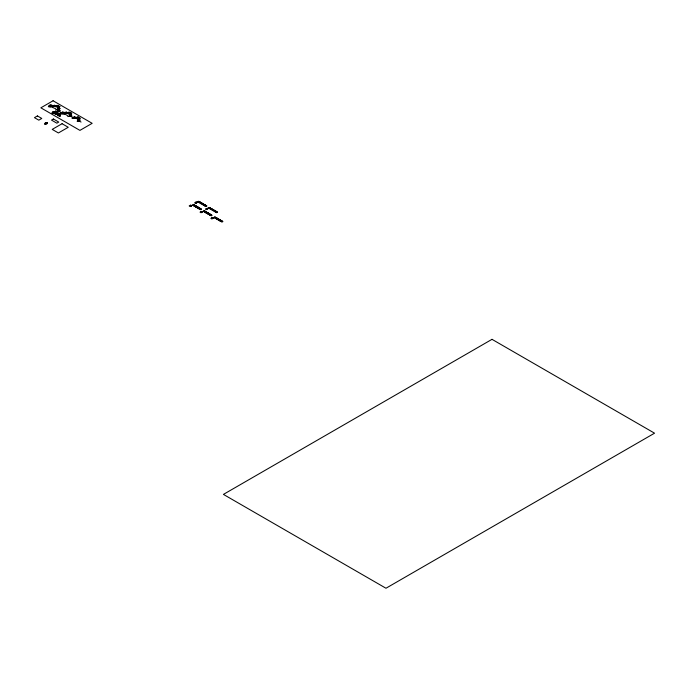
<?xml version="1.0" encoding="UTF-8"?>
<svg xmlns="http://www.w3.org/2000/svg" width="689" height="689" viewBox="0 0 689 689"><rect width="100%" height="100%" fill="white"/><g stroke="black" fill="none" stroke-linecap="round" stroke-linejoin="round"><path stroke-width="1.03" d="M49.97 105.693L51.296 105.624L49.918 106.425M48.841 106.416L48.299 106.7L49.341 106.709M49.358 106.097L50.693 105.314M50.09 105.917L50.323 106.184M49.548 106.476L50.34 106.804M49.789 106.347L51.236 105.624M50.486 106.717L49.238 106.64M52.795 106.046L54.095 105.572M52.734 106.158L52.011 106.537L52.674 106.778M52.829 106.063L53.372 105.77M53.888 105.451L54.405 105.159L56.076 106.14M53.242 106.45L51.942 106.537L52.545 106.89L53.794 106.02M54.018 105.882L54.776 106.227M54.931 105.46L54.276 105.718L55.034 106.115L54.44 106.459L53.139 105.71M52.545 106.89L54.009 106.175M54.319 106.356L54.965 106.115M55.37 105.83L56.438 105.856M59.607 106.847L59.082 107.191L56.489 105.693L57.084 105.391M56.713 105.753L55.284 106.519L55.895 106.873L57.273 106.072M57.23 105.434L58.281 105.443L57.488 105.934M56.265 106.123L56.868 106.304M56.377 106.158L56.963 106.252M56.868 106.166L56.145 106.028M57.333 105.873L58.789 106.683M57.807 106.14L58.117 106.416M57.781 106.442L58.376 106.097M58.419 106.735L57.041 107.536L58.367 107.467L60.012 108.397L58.212 109.172M58.643 106.597L60.038 106.459L59.495 106.743M58.255 106.967L58.496 107.389M59.021 106.476L59.512 106.192M58.246 107.234L58.014 106.967M58.462 107.372L59.021 107.088M58.841 107.837L59.357 107.536L58.763 107.234M58.332 109.396L57.006 109.465L58.393 108.664M58.608 108.526L59.478 108.087M58.737 108.629L58.126 108.19M59.039 108.466L57.747 108.371L59.047 109.12L59.28 108.569M52.795 112.953L54.078 113.048L52.786 112.298L52.579 112.832M52.373 112.746L51.821 113.03L53.225 112.893M52.838 112.402L53.613 112.522M53.492 112.023L54.827 111.954L53.441 112.755M57.652 109.715L57.075 109.465M59.461 108.673L59.943 108.397M53.527 112.169L53.854 112.522M53.07 112.807L53.863 113.134M58.815 109.766L59.323 109.473L58.763 109.146L59.263 109.473M58.436 110.257L57.979 110.24M58.539 110.705L57.023 111.42L57.755 111.661M58.384 110.946L58.479 111.282M58.754 110.585L58.143 110.154M59.047 110.421L57.764 110.335L59.065 111.075L59.297 110.533M59.478 110.636L59.96 110.352L57.979 108.905M57.626 111.773L58.289 111.317M58.453 111.256L60.029 110.352L58.737 110.421M54.543 113.857L55.551 113.831M55.783 113.444L55.249 113.659L55.775 113.961M58.832 111.687L59.271 111.429L58.832 111.721L57.997 110.86M56.067 113.435L55.37 113.564M56.886 113.246L55.594 113.995L56.541 114.124M56.464 113.823L57.204 113.461M56.756 114.004L57.48 113.59M56.334 114.245L57.385 114.236L56.593 113.754M60.908 112.333L60.399 112.626L60.976 113.013M61.752 112.884L61.166 112.832L62.466 112.359M60.374 113.323L61.037 112.901L60.313 113.323L61.045 113.556M61.2 112.85L61.734 112.548M62.251 112.238L63.302 112.247L62.647 112.496L63.405 112.901L62.811 113.246L61.51 112.496M58.065 115.244L57.523 115.614L58.591 115.588M62.165 112.798L60.916 113.633L62.38 112.962M62.38 112.66L63.147 113.013M58.746 115.158L58.289 115.416L58.815 115.718M59.013 115.132L58.419 115.321M59.116 115.192L58.531 115.278M62.69 113.142L63.336 112.901M45.853 123.098L44.475 123.899L45.155 124.166M46.068 122.969L47.472 122.831L46.921 123.107M59.934 115.003L58.634 115.752L59.59 115.881M45.681 123.34L45.93 123.753M46.197 123.064L45.595 122.625M60.107 115.141L59.512 115.58M45.681 123.607L45.448 123.34M46.714 123.03L46.508 123.555L45.216 122.806L47.412 122.831M45.078 124.253L45.801 123.831M45.896 123.736L46.456 123.452M59.805 115.761L60.529 115.339L58.737 114.417L59.667 113.883L65.377 114.357L67.617 115.649L67.866 116.579M64.499 112.953L63.767 113.332L64.31 113.685L65.774 112.97M65.128 112.557L64.594 112.858L65.825 112.385M65.644 112.247L66.17 111.945L67.841 112.936M64.31 113.642L65.558 112.807M66.695 112.255L65.756 112.686L66.532 113.022M59.383 116.002L60.425 115.993L59.642 115.502M66.084 113.151L66.73 112.91L66.041 112.514M67.134 112.617L68.202 112.651M66.799 112.91L66.204 113.254L64.904 112.505M68.848 112.178L68.254 112.488L70.838 113.978L71.372 113.642M68.478 112.54L67.048 113.315L67.651 113.659L69.038 112.867M68.995 112.229L70.045 112.238L69.253 112.729M68.03 112.91L68.633 113.099M68.142 112.953L68.728 113.039M68.633 112.962L67.91 112.824M69.124 112.651L70.554 113.478M69.572 112.936L69.873 113.211M69.546 113.237L70.14 112.893M70.183 113.53L68.805 114.322L70.132 114.253L71.777 115.184L70.2 116.097M70.399 113.392L71.802 113.254L71.251 113.53M70.02 113.763L70.261 114.176M71.277 112.987L69.417 112.471L70.829 113.323M70.011 114.029L69.778 113.763M70.226 114.159L70.786 113.874L68.314 112.488M70.605 114.624L71.122 114.331L70.528 114.029M70.097 116.183L68.771 116.26L70.149 115.459M70.373 115.321L71.243 114.882M70.502 115.425L69.89 114.985M70.795 115.261L69.511 115.166L70.812 115.916L71.045 115.364M71.225 115.468L71.708 115.184M73 117.716L74.61 116.82L76.281 117.81M72.939 117.828L72.233 117.509L73.301 117.543L69.744 115.692M74.119 117.139L74.61 116.863M74.266 117.259L73.344 117.38L74.645 118.129L75.239 117.785L74.515 117.363M74.197 117.561L74.98 117.897M74.136 117.759L72.75 118.551L72.147 118.207L73.447 118.12M74.352 117.621L75.144 117.13M75.575 117.492L76.651 117.526M77.289 117.052L76.694 117.363L79.287 118.852L79.812 118.517M76.918 117.414L75.497 118.189L76.1 118.534L77.478 117.741M77.435 117.104L78.486 117.113L77.693 117.604M76.66 118.172L77.073 117.836M77.547 117.535L78.994 118.353M77.857 117.345L79.304 118.181L77.831 117.363L78.417 117.113M78.012 117.81L78.322 118.086M77.986 118.103L78.58 117.767M78.632 118.405L77.246 119.197L78.572 119.128M78.847 118.267L80.251 118.129L79.7 118.405M78.46 118.637L79.235 118.749M78.546 118.982L78.219 118.637M79.278 120.11L77.96 120.041L79.252 120.79M78.021 120.041L78.555 119.731M79.054 119.498L79.562 119.206L78.968 118.904M78.598 120.334L77.211 121.135L78.546 121.057M78.727 120.411L77.28 121.135L77.891 121.402M78.839 120.205L79.683 119.748M79.459 120.256L79.846 120.446L78.675 120.988L78.288 120.515M77.814 121.445L79.157 120.653M79.666 120.342L80.217 120.058L78.512 119.094M78.348 121.1L79.468 121.135M79.02 121.428L79.528 121.135L78.968 120.816M197.958 201.998L205.822 206.536L206.812 205.959L198.682 201.266L194.582 202.807L195.685 203.444L196.787 202.807L195.685 202.213M190.285 206.519L191.628 205.658L190.638 205.081L189.182 205.925L190.285 206.562L191.387 205.925L190.319 205.313L191.309 205.925M195.685 203.401L198.199 201.86M198.441 201.679L199.422 201.739M193.066 205.356L194.022 204.848M193.445 205.58L194.401 205.072M199.793 201.955L199.285 202.204L205.193 205.623L205.667 205.348M193.876 205.83L194.815 205.313M200.275 202.23L199.827 202.48L200.292 202.239M194.177 206.002L195.133 205.494M200.051 202.609L200.533 202.377M200.137 202.704L200.749 202.506M200.404 202.557L200.008 202.385M194.617 206.252L195.555 205.735M195.65 205.873L194.918 206.175M194.909 206.424L195.865 205.916M200.783 203.031L201.266 202.799M195.349 206.683L196.287 206.157M195.65 206.605L196.382 206.295M201.3 203.376L201.765 203.091M195.642 206.846L196.598 206.338M201.395 203.427L201.998 203.229M201.705 203.608L202.221 203.35M196.081 207.105L197.02 206.588M196.382 207.277L197.295 206.743M202.695 203.625L202.256 203.884L202.73 203.651M196.417 207.294L197.338 206.769M196.813 207.527L197.752 207.01M202.764 204.22L203.229 203.935M198.027 207.165L197.114 207.699L198.07 207.191M202.867 204.28L203.427 204.047M203.031 204.332L203.47 204.073M203.169 204.452L203.686 204.202M198.768 207.596L197.846 208.121L198.802 207.613M203.72 204.728L204.168 204.478M203.763 204.754L204.202 204.495M198.286 208.371L199.224 207.854M204.237 205.072L204.702 204.779M198.578 208.543L199.534 208.035M204.461 205.15L204.934 204.917M204.642 205.305L205.158 205.046M199.018 208.801L199.956 208.285M199.319 208.974L200.275 208.466M200.611 208.655L199.689 209.189L200.645 208.681M205.322 206.209L206.261 205.684M200.421 209.654L201.412 209.077L193.282 204.383L192.291 204.96L200.421 209.654L201.343 209.077M205.822 206.493L206.743 205.959M201.955 212.066L202.351 211.885L201.438 211.359L200.051 212.16L201.085 212.755L202.11 212.16L201.085 211.566L202.032 212.074M207.432 208.956L209 208.095M209.232 207.914L210.214 207.966M203.858 211.592L204.779 211.067M209.74 208.199L210.179 207.949M203.901 211.618L204.814 211.084M204.237 211.816L205.193 211.308M210.593 208.19L210.076 208.44L215.993 211.85L216.467 211.575M204.676 212.066L205.615 211.549M205.71 211.687L204.891 211.962M210.627 208.758L211.092 208.474M204.969 212.238L205.925 211.73M210.722 208.819L211.325 208.612M210.937 208.939L211.549 208.741M205.408 212.488L206.347 211.971M205.71 212.66L206.622 212.126M211.583 209.267L212.023 209.017M205.744 212.686L206.666 212.152M211.618 209.292L212.066 209.034M206.149 212.91L207.088 212.393M212.1 209.611L212.556 209.318M206.442 213.082L207.363 212.556M212.195 209.663L212.755 209.439M206.476 213.108L207.398 212.574M212.358 209.714L212.798 209.456M212.505 209.844L213.022 209.585M207.174 213.504L208.095 212.979M213.495 209.861L213.056 210.119L213.53 209.887M207.217 213.53L208.13 212.996M207.613 213.762L208.552 213.245M213.564 210.455L214.029 210.171M207.906 213.934L208.862 213.426M213.788 210.541L214.262 210.309M213.969 210.688L214.486 210.438M208.345 214.184L209.284 213.668M208.646 214.357L209.602 213.848M214.52 210.963L215.002 210.731M209.077 214.606L210.024 214.09M215.037 211.256L215.493 211.015M209.378 214.779L210.334 214.27M215.252 211.385L215.735 211.153M215.338 211.48L215.933 211.273M215.511 211.54L215.958 211.282M209.818 215.028L210.756 214.512M210.111 215.201L211.067 214.692M210.489 215.424L211.445 214.916M215.89 212.307L216.846 211.799M216.122 212.436L217.061 211.919M212.746 218.301L214.158 217.535M214.658 217.827L215.614 217.319M215.476 218.301L216.415 217.784M216.656 217.957L215.803 218.447L216.69 217.982M216.208 218.723L217.13 218.189L216.225 218.732M216.535 218.878L217.388 218.379M216.579 218.895L217.431 218.404M216.94 219.145L217.879 218.628M217.268 219.3L218.163 218.826M217.672 219.567L218.62 219.05M218.008 219.722L218.895 219.248M218.413 219.998L219.352 219.472M218.74 220.144L219.627 219.679M219.145 220.42L220.084 219.903M219.472 220.575L220.368 220.101M219.877 220.842L220.816 220.325M220.919 220.463L220.101 220.738M220.204 220.997L221.1 220.523M220.609 221.264L221.557 220.747M221.651 220.885L220.833 221.16M220.945 221.419L221.867 220.928M221.29 221.66L222.246 221.143M59.099 106.519L57.618 105.701L59.065 106.537M56.55 105.693L59.082 107.148M76.755 117.363L79.287 118.818M76.574 117.724L77.073 117.974M76.35 117.698L76.806 117.948M78.339 119.86L78.968 120.282M53.096 105.873L52.028 105.848L52.605 106.235M53.062 105.891L50.814 104.599L48.979 105.624L49.574 105.925M69.839 115.64L70.226 116.114M78.942 120.833L81.052 122.056M53.027 106.08L53.518 106.33M64.792 112.867L65.283 113.117M73.232 117.741L73.723 117.991M78.184 120.566L78.675 120.825M64.999 113.246L63.707 113.332L64.439 113.564M62.777 111.98L64.361 113.03M69.503 116.493L68.831 116.26M72.216 118.207L72.827 118.474M49.487 105.322L50.03 105.736M50.306 106.02L48.73 106.313M58.746 111.127L61.467 112.66M61.45 112.832L61.984 113.056M49.255 105.968L50.555 106.717L49.272 106.623M49.255 106.003L55.8 108.802L55.998 111.764L54.595 112.014M53.561 112.066L52.51 111.954L53.096 112.255M56.377 113.607L54.999 112.815L54.397 113.16L55.12 113.582M55.68 113.384L55.49 113.521M59.263 115.425L58.04 114.572L57.437 114.917L58.16 115.339M56.369 114.228L56.851 114.512M59.409 115.985L59.9 116.269M52.786 112.333L54.018 113.048M201.472 203.229L202.006 203.453M202.945 204.082L203.47 204.297M204.409 204.926L204.943 205.15M210.8 208.612L211.334 208.836M212.272 209.465L212.798 209.689M213.736 210.309L214.27 210.533M215.209 211.161L215.735 211.385M205.796 205.959L206.287 206.218M216.587 212.195L217.087 212.453M208.793 208.207L216.622 212.729L217.535 212.195L209.482 207.544L205.451 209.043L206.476 209.637L207.51 209.043L206.476 208.448M196.038 202.006L196.753 202.428M197.381 207.225L196.537 206.838M217.5 218.844L216.665 218.456M213.108 218.103L212.238 217.595L210.851 218.396L211.876 218.981L212.901 218.396L211.876 217.802L212.832 218.301M46.197 123.598L46.792 123.908L45.603 123.865M53.079 100.758L40.849 107.82L79.933 130.385L92.162 123.322L53.079 100.758M37.413 115.933L34.45 117.647L38.808 120.162L41.771 118.448L37.413 115.933M56.222 111.894L55.292 112.428L58.505 114.279L59.435 113.745L56.222 111.894M64.301 112.341L63.793 112.634L64.861 112.669L64.301 112.385M53.415 118.999L51.503 120.101L56.834 123.176L58.746 122.082L53.415 118.999M62.07 123.71L52.218 129.394L58.393 132.96L68.237 127.276L62.07 123.71M198.466 207.423L197.554 207.949L198.492 207.432M206.011 205.537L205.089 206.071L206.045 205.563M204.082 210.662L203.16 211.196L211.222 215.846L212.134 215.312L204.082 210.662M207.794 212.806L206.881 213.34L207.82 212.815M214.882 216.897L213.96 217.423L222.013 222.073L222.935 221.548L214.882 216.897M215.924 217.535L215.071 218.025L215.958 217.56M492.006 339.332L223.425 494.401L385.969 588.242L654.55 433.183L492.006 339.332"/></g></svg>
